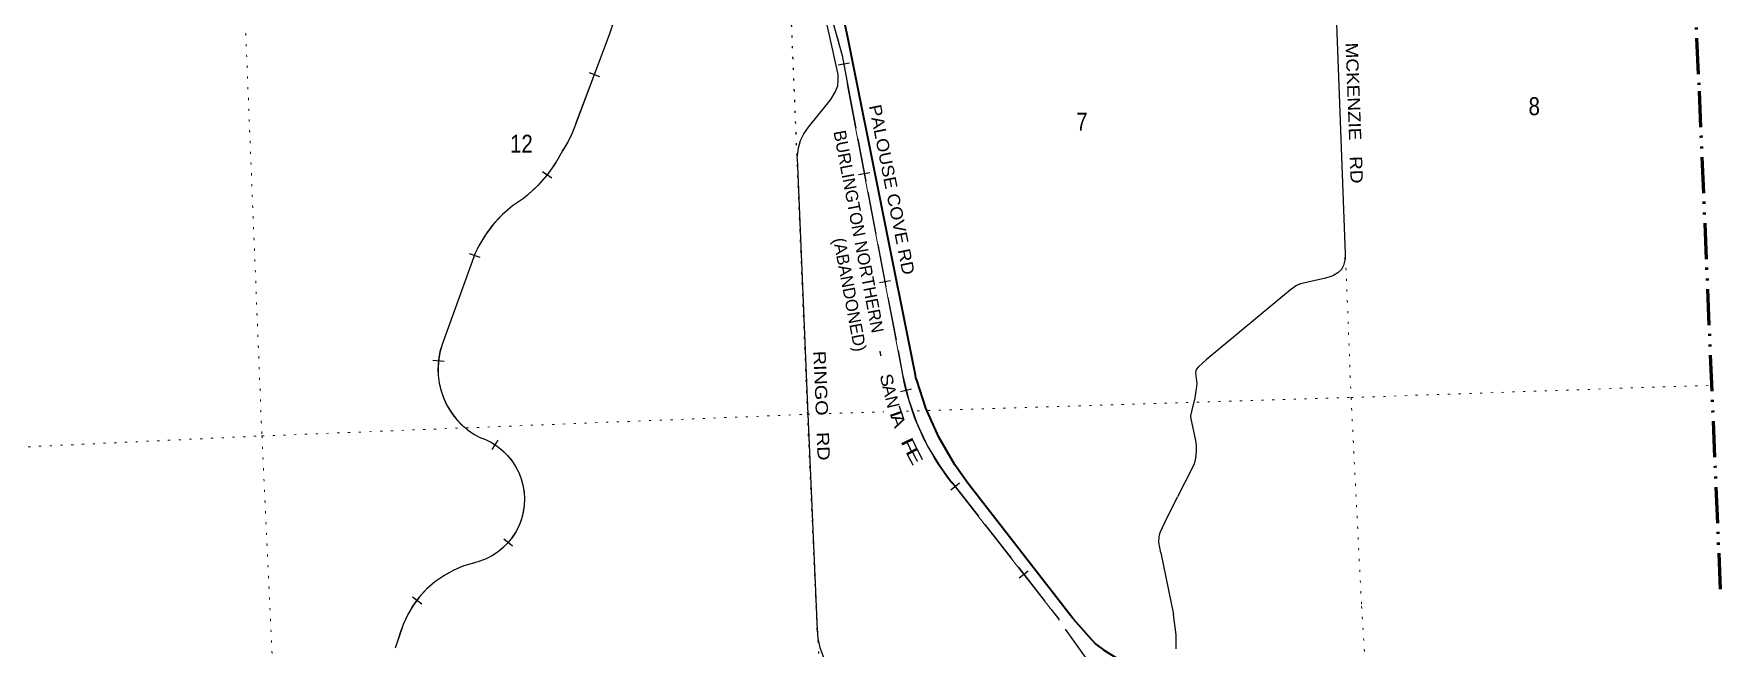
# Model space of a CAD drawing. Header units: feet. Extents: x 751810 to 1010326, y -353855 to -161247.
# Drawn here: x 978138 to 994593, y -207976 to -201988 of the extents above; entities that cross this region are included whole.
import ezdxf
from ezdxf.enums import TextEntityAlignment as Align

# ---------------------------------------------------------------- set-up
doc = ezdxf.new("R2010")
doc.units = ezdxf.units.FT
doc.header["$LTSCALE"] = 70
for name, pattern in [('DASH_DOUBLE_DOT', [9.2, 5, -1.2, 0.3, -1.2, 0.3, -1.2]), ('DOTTED', [1.5, 0.3, -1.2]), ('LONG_DASHED', [7.5, 6, -1.5])]:
    doc.linetypes.add(name, pattern=pattern)
for name, color, linetype, lineweight in [('10', 7, 'DASH_DOUBLE_DOT', 70), ('26', 7, 'Continuous', 40), ('29', 7, 'Continuous', 25), ('34', 7, 'Continuous', 25), ('6', 7, 'DOTTED', 25), ('63', 7, 'Continuous', 25), ('7', 7, 'DOTTED', 13)]:
    doc.layers.add(name, color=color, linetype=linetype, lineweight=lineweight)
doc.layers.add('27', color=7, linetype='Continuous')
doc.layers.add('30', color=7, linetype='Continuous')

msp = doc.modelspace()

# ---------------------------------------------------------------- linework, layer by layer
at = {"layer": '10'}
msp.add_lwpolyline([(992535.03, -161673.29), (992755.25, -165252.37), (992982.4, -170553.84), (993230.25, -175876.85), (993478.85, -181217), (993709.38, -186505.24), (993966.19, -191789.76), (994270.91, -200101.18), (994386.69, -202546.61), (994593.41, -207414.19)], dxfattribs=at)
at = {"layer": '26'}
for points in [[(988279.2, -207688.74), (987253.24, -206368.6), (987126.3, -206188.94), (986970.07, -205919.7), (986842.85, -205635.6), (986754.19, -205364.76), (986746.01, -205339.76), (986740.99, -205314.76), (986083.46, -202038.92), (986030.79, -201795.99)], [(988279.2, -207688.74), (988457.13, -207892.14), (988501.64, -207936.66), (988574.36, -207992.06), (989544.19, -208596.09), (989576.75, -208620.37), (989614.47, -208652.13), (989633.2, -208672.5), (989653.96, -208703.38), (989758.22, -208893.36), (990015.88, -209368.41), (990106.18, -209494.95), (990222.48, -209619.61), (990364.52, -209733.9), (990524.44, -209835.65), (993328.53, -211191.56), (993445, -211258.78), (993580.65, -211354.8), (993664.26, -211423.87), (993843.21, -211596.21), (994794.17, -212521.53)]]:
    msp.add_lwpolyline(points, dxfattribs=at)
at = {"layer": '29'}
for p, q in [((990827.81, -201300.24), (990933.4, -204131.74)), ((989133.52, -207047.24), (989260.16, -207646.2))]:
    msp.add_line(p, q, dxfattribs=at)
for points in [[(985588.14, -203204.24), (985598.36, -203099.78), (985620.29, -203028.45), (985653.2, -202962.6), (985697.07, -202896.77), (985916.45, -202629.73), (985958.5, -202556.57), (985982.26, -202494.39), (985987.75, -202443.18), (985985.92, -202384.65), (985898.17, -201989.59), (985878.06, -201905.45), (985854.29, -201843.27), (985766.54, -201671.34), (985536.2, -201265.3), (985506.94, -201208.61), (985492.32, -201140.93), (985492.32, -201098.87), (985499.64, -201049.48), (985519.74, -200958.04), (985539.85, -200892.19), (985579.98, -200797.94)], [(985588.14, -203204.24), (985689.16, -205696.38), (985783.33, -207796.79)], [(990933.4, -204131.74), (990929.22, -204195.37), (990918.25, -204246.58), (990896.31, -204284.99), (990863.4, -204316.08), (990821.36, -204343.52), (990784.81, -204356.29), (990742.75, -204369.13), (990497.77, -204425.82), (990459.39, -204442.29), (990399.06, -204484.35), (989576.39, -205164.74), (989503.27, -205234.24), (989481.32, -205259.85), (989474.02, -205292.77), (989484.99, -205395.19), (989481.32, -205448.24), (989466.71, -205534.2), (989433.8, -205669.54), (989424.65, -205711.62), (989426.49, -205739.05), (989474.02, -205951.21), (989479.49, -206002.43), (989481.33, -206053.64), (989477.66, -206093.88), (989474, -206123.15), (989459.39, -206178.01), (989441.09, -206221.91), (989298.52, -206499.91)], [(989133.52, -207047.24), (989115.69, -206940.71), (989117.52, -206891.33), (989128.49, -206847.43), (989174.19, -206750.5), (989298.52, -206499.91)], [(989285.43, -207982.05), (989283.17, -207846.29), (989260.16, -207646.2)], [(985783.33, -207796.79), (985787.65, -207879.99), (985806.44, -207968.63), (985858.25, -208099.41)]]:
    msp.add_lwpolyline(points, dxfattribs=at)
at = {"layer": '34', "lineweight": 13}
for p, q in [((983755.12, -201987.73), (983428.13, -202854.4)), ((982445.48, -204124.4), (982124.91, -205004.96)), ((987096.7, -206359.69), (988137.22, -207689.72)), ((981720.25, -207803.53), (981666.6, -207966.06))]:
    msp.add_line(p, q, dxfattribs=at)
at = {"layer": '34'}
for p, q in [((983556.08, -202363.72), (983659.57, -202402.76)), ((983102.01, -203328.9), (983192.3, -203392.79)), ((982387.04, -204128.54), (982490.97, -204166.38)), ((982030.82, -205168.35), (982141.08, -205177.25)), ((982609.69, -206040.33), (982669.25, -205947.12)), ((982723.13, -206909.28), (982809.6, -206978.26)), ((981834.78, -207475.37), (981923.35, -207541.62))]:
    msp.add_line(p, q, dxfattribs=at)
msp.add_lwpolyline([(983954.24, -201392.76), (983756.16, -201988.1), (983429.16, -202854.79), (983391.85, -202955.26), (983344.23, -203051.32), (983296.2, -203128.44), (983228.37, -203249.38), (983148.21, -203362.63), (983056.67, -203466.9), (982954.74, -203561), (982915.26, -203592.54), (982809.78, -203665.95), (982712.61, -203749.91), (982624.75, -203843.58), (982547.17, -203945.92), (982480.71, -204055.81), (982446.49, -204124.83), (982125.95, -205005.31), (982103.54, -205080.39), (982089.11, -205157.38), (982082.8, -205235.46), (982084.69, -205313.77), (982094.74, -205391.45), (982112.88, -205467.66), (982138.87, -205541.55), (982172.44, -205612.32), (982213.23, -205679.2), (982260.79, -205741.44), (982314.59, -205798.37), (982374.04, -205849.37), (982438.52, -205893.88), (982482.96, -205919.18), (982545.11, -205942.51), (982604.6, -205972.28), (982660.67, -206008.1), (982712.68, -206049.6), (982760.07, -206096.29), (982802.32, -206147.69), (982838.96, -206203.21), (982869.6, -206262.27), (982893.9, -206324.2), (982911.59, -206388.34), (982922.47, -206453.98), (982926.45, -206520.38), (982923.46, -206586.85), (982913.53, -206652.63), (982896.79, -206717.02), (982873.4, -206779.31), (982843.63, -206838.8), (982807.81, -206894.87), (982766.32, -206946.88), (982719.62, -206994.26), (982668.22, -207036.52), (982612.7, -207073.16), (982553.65, -207103.79), (982491.71, -207128.1), (982427.6, -207145.78), (982425.19, -207146.3), (982325.36, -207177.22), (982229.32, -207218.4), (982138.11, -207269.39), (982052.73, -207329.64), (981974.11, -207398.47), (981903.13, -207475.15), (981840.54, -207558.83), (981787.04, -207648.6), (981743.22, -207743.47), (981721.29, -207803.89), (981664.98, -207974.45)], dxfattribs=at)
at = {"layer": '34', "lineweight": 13}
msp.add_lwpolyline([(986078.38, -202495.83), (986614.54, -205309.36), (986616.49, -205307.3)], dxfattribs=at)
for centre, radius, start, end in [((982890.74, -202913.28), 3214.86, 7.46105, 24.81641), ((982451.47, -202548.87), 1023.33, 325.542, 342.62906), ((982107.77, -202541.34), 1324.44, 307.53084, 333.71387), ((983562.3, -204634.92), 1227.97, 121.83342, 155.43358), ((982830.85, -205256.61), 749.46, 160.3803, 242.30128), ((988934.21, -204888.98), 2357.45, 190.2719, 218.79005), ((982290.86, -206525.05), 634.51, 282.19665, 72.4213), ((982670.19, -208114.09), 999.42, 104.20694, 161.89598)]:
    msp.add_arc(centre, radius, start, end, dxfattribs=at)
at = {"layer": '6'}
for points in [[(985783.33, -207796.79), (985689.16, -205696.38), (985467.99, -200322.29), (985272.28, -195290.79)], [(985783.33, -207796.79), (985966.73, -211081.75), (986176.96, -216377.44), (986404.78, -221662.17), (986595.43, -226968.94), (986797.56, -232263.02), (987050.49, -237709.85), (987299.88, -242937.03), (987445.69, -248227.89), (987699.46, -252497.87)]]:
    msp.add_lwpolyline(points, dxfattribs=at)
at = {"layer": '63'}
for p, q in [((985987.39, -202290.95), (986096.28, -202271.48)), ((986185.77, -203359.08), (986294.42, -203338.37)), ((986389.04, -204411.85), (986497.7, -204391.14)), ((986595.8, -205474.33), (986703.46, -205448.93)), ((987085.01, -206431.58), (987172.13, -206363.42)), ((987751.99, -207288.37), (987839.11, -207220.21))]:
    msp.add_line(p, q, dxfattribs=at)
at = {"layer": '63', "linetype": 'LONG_DASHED'}
for points in [[(985809.75, -201563.56), (985934.83, -201876.02), (986026.57, -202199.89), (986079.46, -202495.63), (986615.22, -205307.04), (986616.49, -205307.3), (986615.75, -205309.69), (986672.25, -205549.22), (986753.65, -205782.04), (986858.95, -206005.08), (986986.98, -206215.9), (987095.6, -206362.52), (987095.6, -206356.5), (988142.49, -207694.66)], [(994812.79, -212947.11), (993883.55, -212344.25), (992954.34, -211741.4), (992281.98, -211315.45), (991607.08, -210893.28), (990895.6, -210433.5), (990189.94, -209963.85), (990004.78, -209833.03), (989738.98, -209621.16), (989486.29, -209391.61), (989290.5, -209195.9), (989013.27, -208889.42), (988759.58, -208564.29), (988449.47, -208131.47), (988139.4, -207698.71)]]:
    msp.add_lwpolyline(points, dxfattribs=at)
at = {"layer": '7'}
msp.add_line((991093.77, -207566.59), (991237.17, -209912.67), dxfattribs=at)
for points in [[(990609.33, -195288.35), (990780.77, -200178.26), (990991.33, -205532.53), (991093.77, -207566.59)], [(980044.11, -197901.39), (980151.52, -200619.36), (980364.21, -205907.17), (980462.76, -208026.18)], [(986653.44, -205666.58), (990991.33, -205532.53), (994504.37, -205412.53)], [(972831.11, -206234.14), (975042.3, -206154.08), (980364.21, -205907.17), (985689.16, -205696.38), (986433.77, -205673.37)]]:
    msp.add_lwpolyline(points, dxfattribs=at)

# ---------------------------------------------------------------- texts
at = {"layer": '27', "width": 1.1}
msp.add_text('PALOUSE COVE RD', height=120, rotation=281.35, dxfattribs=at).set_placement((986285.81, -202691.34))
at = {"layer": '30'}
for s, rotation, width, p in [('MCKENZIE   RD', 272.136, 1.15, (990936.8, -202076.2)), ('RINGO   RD', 272.321, 1.2, (985744.24, -205080.04))]:
    msp.add_text(s, height=120, rotation=rotation, dxfattribs=dict(at, width=width)).set_placement(p)
at = {"layer": '63'}
for s, p in [('BURLINGTON NORTHERN', (985940.44, -202941.37)), ('(ABANDONED)', (985936.62, -203989.06))]:
    msp.add_text(s, height=120, rotation=280.789, dxfattribs=at).set_placement(p)
for s, rotation, width, p in [('-', 280.789, 1.25, (986353.32, -205112.52)), ('S', 283.272, 1.15, (986405.43, -205376.29)), ('A', 283.272, 1.05, (986429.6, -205478.83)), ('T', 289.271, 1.4, (986496, -205711.71)), ('A', 289.271, 1.2, (986518.08, -205779.34)), ('F', 295.273, 1.65, (986627.53, -206030.21)), ('E', 297.27, 1.55, (986678.36, -206131.69))]:
    msp.add_text(s, height=120, rotation=rotation, dxfattribs=dict(at, width=width)).set_placement(p, align=Align.CENTER)
msp.add_text('N', height=120, rotation=283.272, dxfattribs=at).set_placement((986457.43, -205589.52), align=Align.CENTER)
at = {"layer": '7', "width": 0.85}
for s, p in [('8', (992723.17, -202781.17)), ('7', (988309.17, -202932.15)), ('12', (982785.83, -203146.69))]:
    msp.add_text(s, height=175, dxfattribs=at).set_placement(p)

doc.saveas('drawing.dxf')
